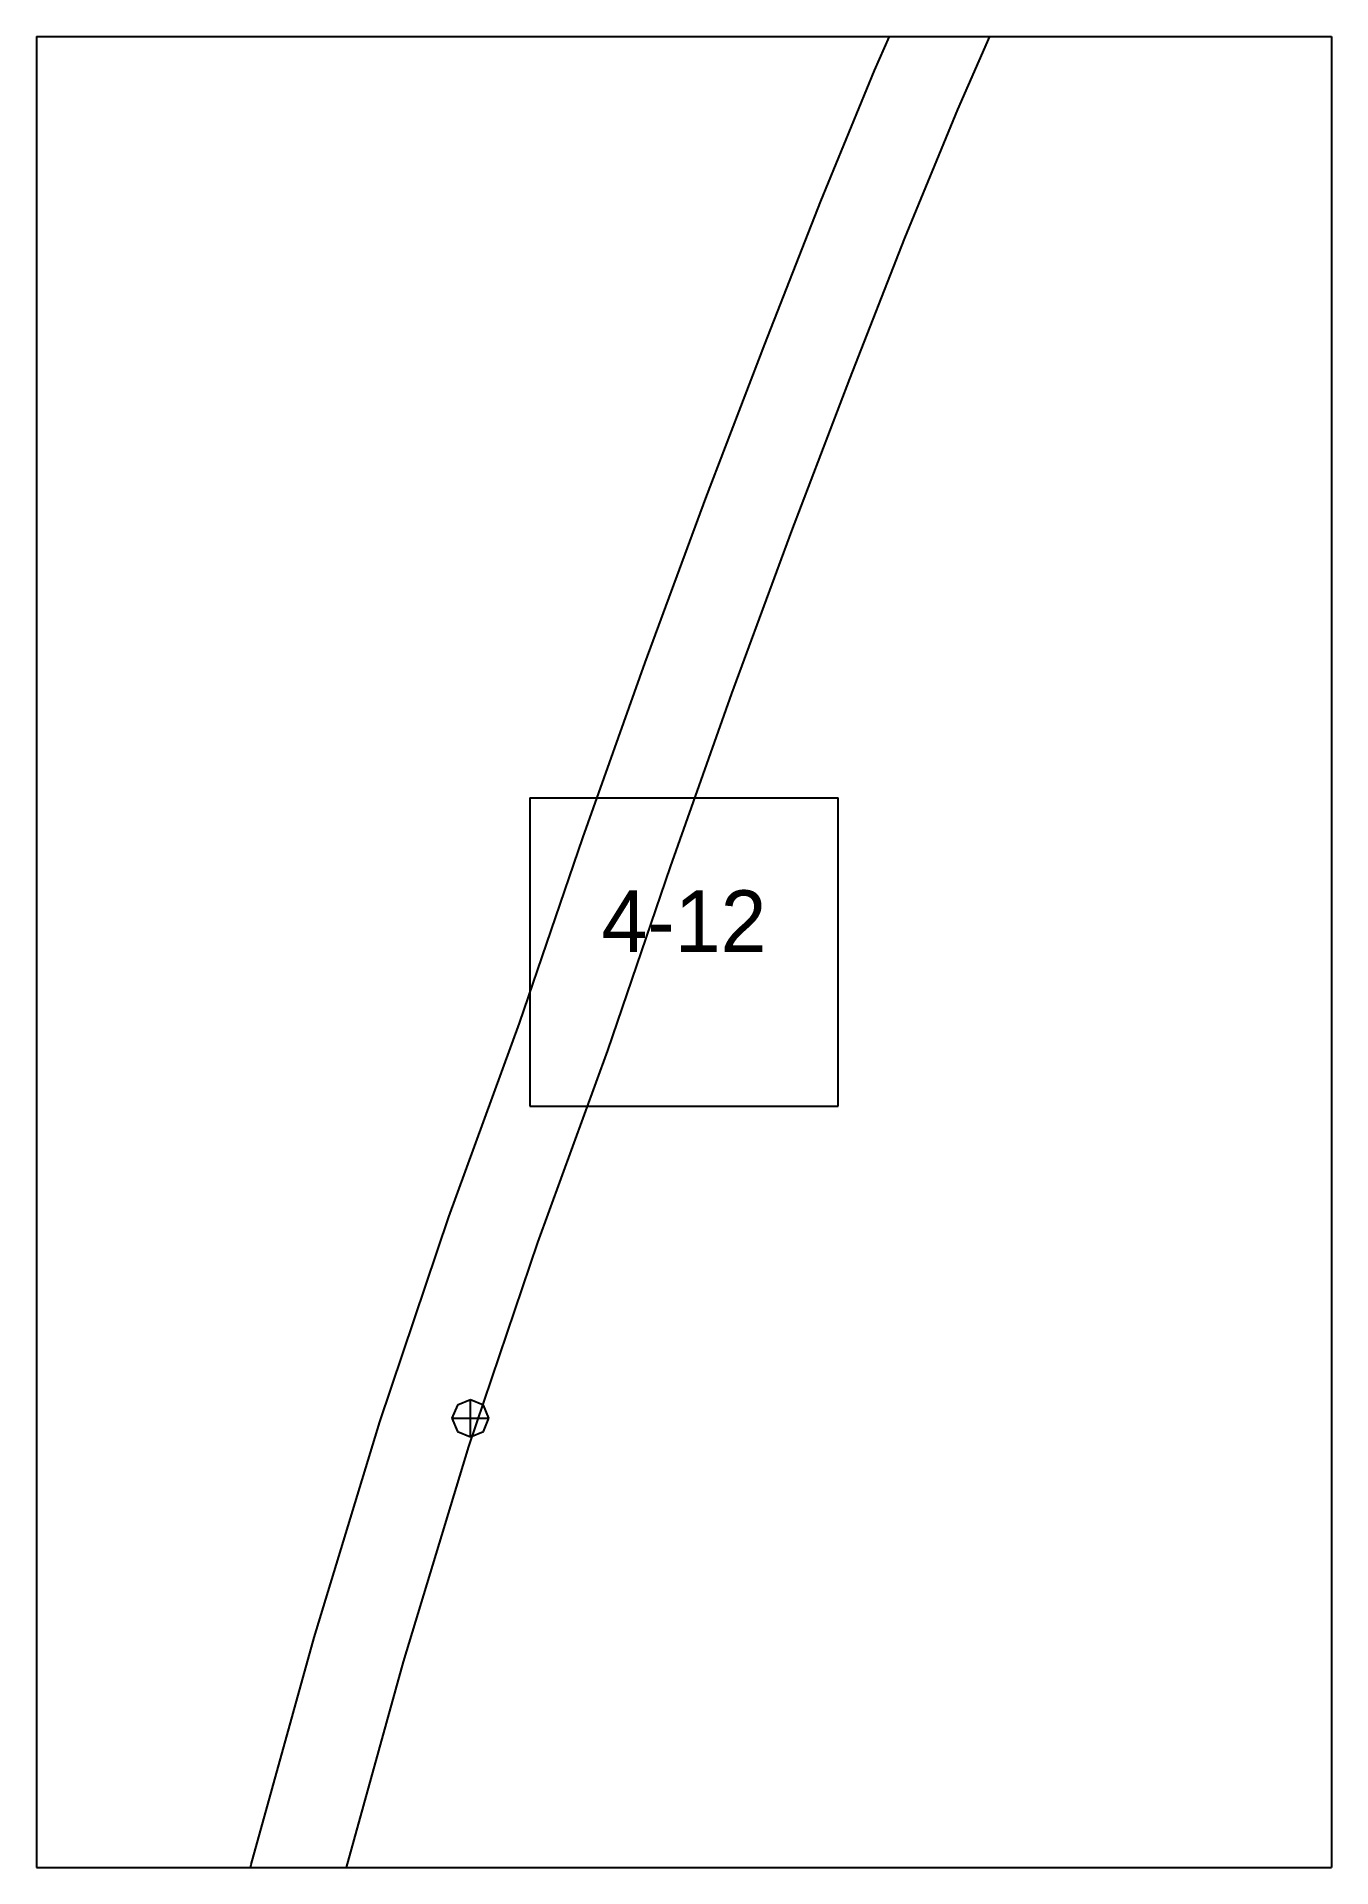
# Paper-space layout 'Plan 4-12' of a CAD drawing. Header units: metres, sheet in millimetres. Extents: x 0 to 210, y 0 to 297.
# The model-space entities are those that its viewports show. They can reach past a viewport. Long polylines and large blocks are cut down to what shows.
import ezdxf
from ezdxf.enums import TextEntityAlignment as Align

# ---------------------------------------------------------------- set-up
doc = ezdxf.new("R2010")
doc.units = ezdxf.units.M
for name, color, linetype in [('default', 7, 'Continuous'), ('TEXTLAYER', 7, 'Continuous'), ('VIEWPORTS', 7, 'Continuous')]:
    doc.layers.add(name, color=color, linetype=linetype)

msp = doc.modelspace()

# ---------------------------------------------------------------- linework, layer by layer
at = {"color": 9}
for p, q in [((2310, -594), (2310, -891)), ((2310, -594), (2310, -891)), ((2520, -594), (2520, -891)), ((2520, -594), (2520, -891)), ((2100, -891), (2310, -891)), ((2100, -891), (2310, -891)), ((2310, -891), (2520, -891)), ((2310, -891), (2310, -1188)), ((2310, -891), (2520, -891)), ((2310, -891), (2310, -1188)), ((2520, -891), (2730, -891)), ((2520, -891), (2520, -1188)), ((2520, -891), (2730, -891)), ((2520, -891), (2520, -1188)), ((2390, -1014.5), (2440, -1014.5)), ((2390, -1014.5), (2390, -1064.5)), ((2440, -1064.5), (2440, -1014.5)), ((2390, -1064.5), (2440, -1064.5)), ((2100, -1188), (2310, -1188)), ((2100, -1188), (2310, -1188)), ((2310, -1188), (2520, -1188)), ((2310, -1188), (2310, -1485)), ((2310, -1188), (2520, -1188)), ((2310, -1188), (2310, -1485)), ((2520, -1188), (2730, -1188)), ((2520, -1188), (2520, -1485)), ((2520, -1188), (2730, -1188)), ((2520, -1188), (2520, -1485))]:
    msp.add_line(p, q, dxfattribs=at)
at = {"layer": 'default', "color": 7, "linetype": 'Continuous'}
for p, q in [((2445.92, -896.51), (2454.34, -877.26)), ((2459.41, -902.83), (2467.66, -883.96)), ((2437.17, -917.71), (2445.92, -896.51)), ((2450.82, -923.69), (2459.41, -902.83)), ((2428.09, -940.87), (2437.17, -917.71)), ((2441.88, -946.52), (2450.82, -923.69)), ((2418.56, -965.85), (2428.09, -940.87)), ((2432.49, -971.18), (2441.88, -946.52)), ((2408.69, -992.56), (2418.56, -965.85)), ((2422.75, -997.58), (2432.49, -971.18)), ((2398.61, -1020.97), (2408.69, -992.56)), ((2412.79, -1025.69), (2422.75, -997.58)), ((2388.33, -1051.06), (2398.61, -1020.97)), ((2402.62, -1055.49), (2412.79, -1025.69)), ((2376.85, -1082.49), (2388.33, -1051.06)), ((2391.27, -1086.63), (2402.62, -1055.49)), ((2365.64, -1115.7), (2376.85, -1082.49)), ((2380.09, -1119.71), (2391.27, -1086.63)), ((2378.25, -1113.03), (2377.37, -1115.15)), ((2380.37, -1112.15), (2378.25, -1113.03)), ((2382.49, -1113.03), (2380.37, -1112.15)), ((2380.37, -1118.15), (2380.37, -1112.15)), ((2383.37, -1115.15), (2382.49, -1113.03)), ((2355, -1150.72), (2365.64, -1115.7)), ((2377.37, -1115.15), (2378.25, -1117.27)), ((2377.37, -1115.15), (2383.37, -1115.15)), ((2382.49, -1117.27), (2383.37, -1115.15)), ((2378.25, -1117.27), (2380.37, -1118.15)), ((2380.37, -1118.15), (2382.49, -1117.27)), ((2369.48, -1154.63), (2380.09, -1119.71)), ((2344.81, -1187.53), (2355, -1150.72)), ((2359.32, -1191.33), (2369.48, -1154.63)), ((2334.51, -1225.96), (2344.81, -1187.53))]:
    msp.add_line(p, q, dxfattribs=at)

# ---------------------------------------------------------------- texts
at = {"layer": 'TEXTLAYER', "color": 1}
msp.add_text('4-12', height=10, dxfattribs=at).set_placement((2415, -1039.5), align=Align.CENTER)

psp = doc.layouts.new('Plan 4-12')

# ---------------------------------------------------------------- viewports
at = {"layer": 'VIEWPORTS'}
psp.add_viewport(center=(105, 148.5), size=(210, 297), view_center_point=(2415, -1039.5), view_height=297, dxfattribs=at)

doc.saveas('drawing.dxf')
